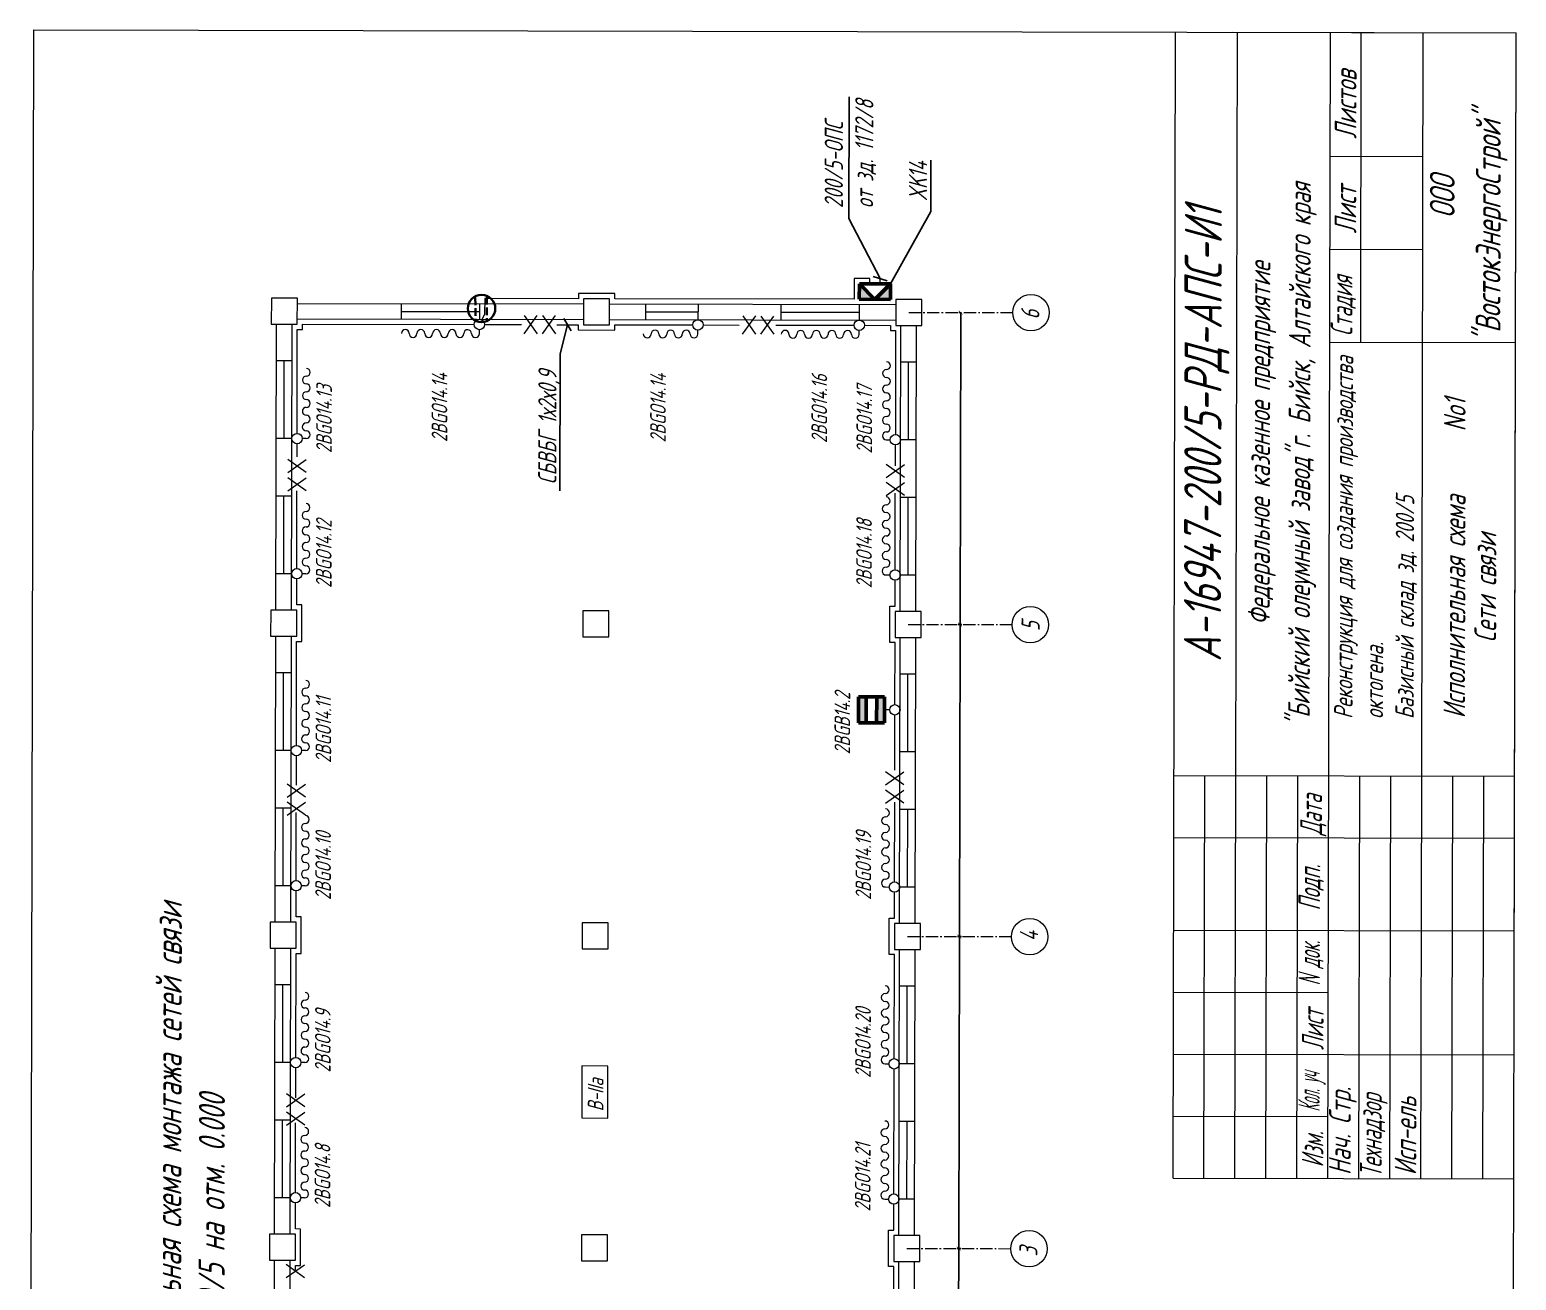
# Model space of a CAD drawing. Header units: millimetres. Extents: x 11147 to 17246, y -744 to 6547.
# Drawn here: x 13078 to 14049, y 1585 to 2403 of the extents above; entities that cross this region are included whole.
import ezdxf
from ezdxf import colors
from ezdxf.entities.mleader import LeaderData, LeaderLine
from ezdxf.math import Vec2, Vec3

# ---------------------------------------------------------------- set-up
doc = ezdxf.new("R2010")
doc.units = ezdxf.units.MM
doc.linetypes.add('gost5', pattern=[7, 5, -2, 0])
doc.linetypes.add('gost6', pattern=[12, 8, -1.5, 1, -1.5])
doc.layers.get('Defpoints').update_dxf_attribs({"color": 33})
for name, color, linetype, lineweight in [('Датчики (Вновь)', 2, 'Continuous', 50), ('ИИ_ОФОРМЛЕНИЕ_025', 7, 'Continuous', 25), ('КаБель силовой (Вновь)', 1, 'Continuous', 60), ('Линия выноска', 137, 'Continuous', 20), ('Линия связи (Вновь)', 3, 'Continuous', 60), ('Осевая', 4, 'gost6', 25), ('Размерная', 4, 'Continuous', 25), ('Рамка толстая', 7, 'Continuous', 60), ('Рамка тонкая', 5, 'Continuous', 25), ('Строительный', 251, 'Continuous', 13), ('текст', 7, 'Continuous', 25), ('Щиты пульты (Вновь)', 5, 'Continuous', 50), ('Эл. аппараты (Вновь)', 93, 'Continuous', 50)]:
    doc.layers.add(name, color=color, linetype=linetype, lineweight=lineweight)
doc.styles.add('Simplex', font='simplex.shx', dxfattribs={"width": 0.7, "oblique": 15})
doc.styles.get("Standard").update_dxf_attribs({"font": 'arial.ttf'})
doc.dimstyles.new('ISO-25', dxfattribs={"dimtxt": 2.5, "dimasz": 2.5, "dimexe": 1.25, "dimexo": 0.625, "dimtad": 1, "dimtxsty": 'Standard', "dimcen": 2.5, "dimadec": 0, "dimazin": 0, "dimtfac": 1, "dimtmove": 0, "dimatfit": 3, "dimfxl": 1, "dimarcsym": 0})

# ---------------------------------------------------------------- blocks, each defined once
blk = doc.blocks.new('_ArchTick')
at = {"color": 0, "linetype": 'ByBlock', "const_width": 0.15}
blk.add_lwpolyline([(-0.5, -0.5), (0.5, 0.5)], dxfattribs=at)
blk = doc.blocks.new('*D127')
at = {"layer": 'Defpoints', "color": 0, "lineweight": 80, "transparency": 16777216}
for p in [(13684.7, 1606.2), (13684.7, 1606.2), (13684.28, 1402.21)]:
    blk.add_point(p, dxfattribs=at)
at = {"layer": 'Размерная', "color": 0, "lineweight": -2, "transparency": 16777216}
for p, q in [((13684.08, 1606.21), (13683.45, 1606.21)), ((13684.28, 1402.21), (13684.7, 1606.2)), ((13684.9, 1402.2), (13685.53, 1402.2))]:
    blk.add_line(p, q, dxfattribs=at)
at = {"layer": 'Размерная', "color": 0, "lineweight": -2, "transparency": 16777216, "xscale": 2.5, "yscale": 2.5, "zscale": 2.5}
for p, rotation in [((13684.7, 1606.2), 89.88075628171742), ((13684.28, 1402.21), 269.8807562817174)]:
    blk.add_blockref('_ArchTick', p, dxfattribs=dict(at, rotation=rotation))
blk = doc.blocks.new('*D128')
at = {"layer": 'Defpoints', "color": 0, "lineweight": 80, "transparency": 16777216}
for p in [(13685.13, 1810.2), (13685.13, 1810.2), (13684.7, 1606.2)]:
    blk.add_point(p, dxfattribs=at)
at = {"layer": 'Размерная', "color": 0, "lineweight": -2, "transparency": 16777216}
for p, q in [((13684.5, 1810.21), (13683.88, 1810.21)), ((13684.7, 1606.2), (13685.13, 1810.2)), ((13685.33, 1606.2), (13685.95, 1606.2))]:
    blk.add_line(p, q, dxfattribs=at)
at = {"layer": 'Размерная', "color": 0, "lineweight": -2, "transparency": 16777216, "xscale": 2.5, "yscale": 2.5, "zscale": 2.5}
for p, rotation in [((13685.13, 1810.2), 89.88075628171742), ((13684.7, 1606.2), 269.8807562817174)]:
    blk.add_blockref('_ArchTick', p, dxfattribs=dict(at, rotation=rotation))
blk = doc.blocks.new('*D129')
at = {"layer": 'Defpoints', "color": 0, "lineweight": 80, "transparency": 16777216}
for p in [(13685.55, 2014.2), (13685.55, 2014.2), (13685.13, 1810.2)]:
    blk.add_point(p, dxfattribs=at)
at = {"layer": 'Размерная', "color": 0, "lineweight": -2, "transparency": 16777216}
for p, q in [((13684.93, 2014.21), (13684.3, 2014.21)), ((13685.13, 1810.2), (13685.55, 2014.2)), ((13685.75, 1810.2), (13686.38, 1810.2))]:
    blk.add_line(p, q, dxfattribs=at)
at = {"layer": 'Размерная', "color": 0, "lineweight": -2, "transparency": 16777216, "xscale": 2.5, "yscale": 2.5, "zscale": 2.5}
for p, rotation in [((13685.55, 2014.2), 89.88075628171742), ((13685.13, 1810.2), 269.8807562817174)]:
    blk.add_blockref('_ArchTick', p, dxfattribs=dict(at, rotation=rotation))
blk = doc.blocks.new('*D130')
at = {"layer": 'Defpoints', "color": 0, "lineweight": 80, "transparency": 16777216}
for p in [(13685.98, 2218.2), (13685.98, 2218.2), (13685.55, 2014.2)]:
    blk.add_point(p, dxfattribs=at)
at = {"layer": 'Размерная', "color": 0, "lineweight": -2, "transparency": 16777216}
for p, q in [((13685.35, 2218.2), (13684.73, 2218.21)), ((13685.55, 2014.2), (13685.98, 2218.2)), ((13686.18, 2014.2), (13686.8, 2014.2))]:
    blk.add_line(p, q, dxfattribs=at)
at = {"layer": 'Размерная', "color": 0, "lineweight": -2, "transparency": 16777216, "xscale": 2.5, "yscale": 2.5, "zscale": 2.5}
for p, rotation in [((13685.98, 2218.2), 89.88075628171742), ((13685.55, 2014.2), 269.8807562817174)]:
    blk.add_blockref('_ArchTick', p, dxfattribs=dict(at, rotation=rotation))
blk = doc.blocks.new('_Oblique')
at = {"color": 0, "linetype": 'ByBlock', "lineweight": -2}
blk.add_line((-0.5, -0.5), (0.5, 0.5), dxfattribs=at)
blk = doc.blocks.new('A$C4BB167BF')
at = {"layer": 'Щиты пульты (Вновь)', "true_color": 0xc7c8ca}
h = blk.add_hatch(color=9, dxfattribs=at)
h.paths.add_polyline_path([(0, 3), (0, 0), (3, 3)])
h.paths.add_polyline_path([(6, 3), (3, 3), (6, 0)])
at = {"layer": 'Щиты пульты (Вновь)', "color": 252, "true_color": 0x939598}
for p, q in [((0, 3), (0, 0)), ((6, 3), (0, 3)), ((0, 0), (3, 3)), ((3, 3), (6, 0)), ((6, 0), (6, 3)), ((0, 0), (6, 0))]:
    blk.add_line(p, q, dxfattribs=at)
blk = doc.blocks.new('_None')
blk = doc.blocks.new('A$C42F14C84')
at = {"layer": 'Датчики (Вновь)', "true_color": 0x000000}
h = blk.add_hatch(color=18, dxfattribs=at)
h.paths.add_polyline_path([(5, 3.5), (5, 5), (0, 5), (0, 3.5)])
h.paths.add_polyline_path([(0, 1.5), (0, 0), (5, 0), (5, 1.5)])
at = {"layer": 'Датчики (Вновь)', "color": 18, "true_color": 0x000000}
for p, q in [((0, 5), (0, 0)), ((5, 5), (0, 5)), ((0, 3.5), (5, 3.5)), ((5, 0), (5, 5)), ((0, 1.5), (5, 1.5)), ((0, 0), (5, 0))]:
    blk.add_line(p, q, dxfattribs=at)

msp = doc.modelspace()

# ---------------------------------------------------------------- linework, layer by layer
at = {"color": 18, "lineweight": 20, "true_color": 0x000000}
for p, q in [((13824.68625, 1652.30186), (13826.24558, 2401.55024)), ((13863.3705, 2401.47298), (14048.9951, 2401.08665)), ((13865.73403, 1915.467), (13866.74549, 2401.46595)), ((13925.93603, 1652.09114), (13927.49536, 2401.33952)), ((13947.32388, 2198.79781), (13947.74532, 2401.29738)), ((13987.23377, 1915.21414), (13988.24523, 2401.21309)), ((14047.69565, 1776.71301), (14048.9951, 2401.08665)), ((13927.32678, 2320.33969), (13988.07665, 2320.21326)), ((13927.20035, 2259.58983), (13987.95022, 2259.46339)), ((13927.07392, 2198.83996), (14048.57366, 2198.58709)), ((13825.23412, 1915.55129), (14047.98364, 1915.08771)), ((13844.9362, 1652.25972), (13845.48408, 1915.50915)), ((13865.18616, 1652.21757), (13865.73403, 1915.467)), ((13885.43611, 1652.17543), (13885.98399, 1915.42486)), ((13905.68607, 1652.13329), (13906.23394, 1915.38272)), ((13946.18598, 1652.049), (13946.73386, 1915.29843)), ((13966.43594, 1652.00685), (13966.98381, 1915.25628)), ((13986.6859, 1651.96471), (13987.23377, 1915.21414)), ((14006.93585, 1651.92257), (14007.48373, 1915.172)), ((14027.18581, 1651.88042), (14027.73368, 1915.12985)), ((13825.14983, 1875.05138), (14047.89935, 1874.58779)), ((13825.0234, 1814.30151), (14047.77292, 1813.83793)), ((13824.93911, 1773.8016), (13926.18889, 1773.59088)), ((13824.85482, 1733.30169), (14047.60434, 1732.8381)), ((13824.77053, 1692.80178), (13926.02032, 1692.59105)), ((13824.68625, 1652.30186), (14047.43576, 1651.83828))]:
    msp.add_line(p, q, dxfattribs=at)
at = {"color": 1, "linetype": 'gost5', "lineweight": 30}
for p, q in [((13368.77683, 2228.05667), (13368.87172, 2213.85463)), ((13376.36901, 2228.41457), (13376.2124, 2212.96732))]:
    msp.add_line(p, q, dxfattribs=at)
at = {"color": 5, "lineweight": 30}
msp.add_circle((13372.86861, 2220.82268), 8.97299, dxfattribs=at)
at = {"layer": 'КаБель силовой (Вновь)', "lineweight": 20}
for p, q in [((13371.44668, 2204.40804), (13371.45199, 2206.95804)), ((13514.24637, 2204.11085), (13514.25168, 2206.66084)), ((13619.64614, 2203.89149), (13619.65145, 2206.44149)), ((13258.25363, 2135.79347), (13255.70364, 2135.79878)), ((13637.35281, 2135.00449), (13639.90281, 2134.99918)), ((13258.06966, 2047.39366), (13255.51966, 2047.39897)), ((13637.16883, 2046.60468), (13639.71883, 2046.59938)), ((13257.82907, 1931.79391), (13255.27907, 1931.79922)), ((13257.64509, 1843.3941), (13255.0951, 1843.39941)), ((13636.74427, 1842.60512), (13639.29427, 1842.59982)), ((13257.40451, 1727.79436), (13254.85451, 1727.79966)), ((13636.50368, 1727.00537), (13639.05368, 1727.00007)), ((13257.22053, 1639.39455), (13254.67053, 1639.39985)), ((13636.31971, 1638.60557), (13638.8697, 1638.60026))]:
    msp.add_line(p, q, dxfattribs=at)
for centre, start, end in [((13322.99678, 2204.50888), 359.88075628, 179.88075628), ((13333.19676, 2204.48765), 359.88075628, 179.88075628), ((13343.39674, 2204.46642), 359.88075628, 179.88075628), ((13353.59672, 2204.44519), 359.88075628, 179.88075628), ((13363.79669, 2204.42396), 359.88075628, 179.88075628), ((13486.19643, 2204.16923), 359.88075628, 179.88075628), ((13496.39641, 2204.148), 359.88075628, 179.88075628), ((13506.59639, 2204.12677), 359.88075628, 179.88075628), ((13571.19625, 2203.99232), 359.88075628, 179.88075628), ((13581.39622, 2203.9711), 359.88075628, 179.88075628), ((13591.5962, 2203.94987), 359.88075628, 179.88075628), ((13601.79618, 2203.92864), 359.88075628, 179.88075628), ((13611.99616, 2203.90741), 359.88075628, 179.88075628), ((13328.09677, 2204.49826), 179.88075628, 359.88075628), ((13338.29675, 2204.47703), 179.88075628, 359.88075628), ((13348.49673, 2204.45581), 179.88075628, 359.88075628), ((13358.69671, 2204.43458), 179.88075628, 359.88075628), ((13368.89668, 2204.41335), 179.88075628, 359.88075628), ((13481.09644, 2204.17984), 179.88075628, 359.88075628), ((13491.29642, 2204.15861), 179.88075628, 359.88075628), ((13501.4964, 2204.13738), 179.88075628, 359.88075628), ((13511.69637, 2204.11616), 179.88075628, 359.88075628), ((13576.29623, 2203.98171), 179.88075628, 359.88075628), ((13586.49621, 2203.96048), 179.88075628, 359.88075628), ((13596.69619, 2203.93925), 179.88075628, 359.88075628), ((13606.89617, 2203.91803), 179.88075628, 359.88075628), ((13617.09615, 2203.8968), 179.88075628, 359.88075628), ((13637.45365, 2183.45439), 269.88075628, 89.88075628), ((13258.33324, 2174.04339), 89.88075628, 269.88075628), ((13258.34385, 2179.14338), 269.88075628, 89.88075628), ((13637.44303, 2178.3544), 89.88075628, 269.88075628), ((13258.31201, 2163.84341), 89.88075628, 269.88075628), ((13258.32262, 2168.9434), 269.88075628, 89.88075628), ((13637.4218, 2168.15442), 89.88075628, 269.88075628), ((13637.43242, 2173.25441), 269.88075628, 89.88075628), ((13258.3014, 2158.74342), 269.88075628, 89.88075628), ((13637.40058, 2157.95444), 89.88075628, 269.88075628), ((13637.41119, 2163.05443), 269.88075628, 89.88075628), ((13258.29078, 2153.64343), 89.88075628, 269.88075628), ((13258.28017, 2148.54344), 269.88075628, 89.88075628), ((13637.37935, 2147.75446), 89.88075628, 269.88075628), ((13637.38996, 2152.85445), 269.88075628, 89.88075628), ((13258.26955, 2143.44345), 89.88075628, 269.88075628), ((13258.25894, 2138.34347), 269.88075628, 89.88075628), ((13637.35812, 2137.55449), 89.88075628, 269.88075628), ((13637.36873, 2142.65447), 269.88075628, 89.88075628), ((13258.15987, 2090.74357), 269.88075628, 89.88075628), ((13637.25905, 2089.95459), 89.88075628, 269.88075628), ((13637.26967, 2095.05458), 269.88075628, 89.88075628), ((13258.14926, 2085.64358), 89.88075628, 269.88075628), ((13258.13865, 2080.54359), 269.88075628, 89.88075628), ((13637.23783, 2079.75461), 89.88075628, 269.88075628), ((13637.24844, 2084.8546), 269.88075628, 89.88075628), ((13258.12803, 2075.4436), 89.88075628, 269.88075628), ((13258.11742, 2070.34361), 269.88075628, 89.88075628), ((13637.2166, 2069.55463), 89.88075628, 269.88075628), ((13637.22721, 2074.65462), 269.88075628, 89.88075628), ((13258.1068, 2065.24362), 89.88075628, 269.88075628), ((13258.09619, 2060.14364), 269.88075628, 89.88075628), ((13637.19537, 2059.35465), 89.88075628, 269.88075628), ((13637.20598, 2064.45464), 269.88075628, 89.88075628), ((13258.08558, 2055.04365), 89.88075628, 269.88075628), ((13258.07496, 2049.94366), 269.88075628, 89.88075628), ((13637.17414, 2049.15468), 89.88075628, 269.88075628), ((13637.18476, 2054.25467), 269.88075628, 89.88075628), ((13257.90867, 1970.04383), 89.88075628, 269.88075628), ((13257.91929, 1975.14382), 269.88075628, 89.88075628), ((13257.88745, 1959.84385), 89.88075628, 269.88075628), ((13257.89806, 1964.94384), 269.88075628, 89.88075628), ((13257.87683, 1954.74386), 269.88075628, 89.88075628), ((13257.86622, 1949.64387), 89.88075628, 269.88075628), ((13257.8556, 1944.54389), 269.88075628, 89.88075628), ((13257.84499, 1939.4439), 89.88075628, 269.88075628), ((13257.83438, 1934.34391), 269.88075628, 89.88075628), ((13257.73531, 1886.74401), 269.88075628, 89.88075628), ((13636.83449, 1885.95503), 89.88075628, 269.88075628), ((13636.8451, 1891.05502), 269.88075628, 89.88075628), ((13257.7247, 1881.64402), 89.88075628, 269.88075628), ((13257.71408, 1876.54403), 269.88075628, 89.88075628), ((13636.81326, 1875.75505), 89.88075628, 269.88075628), ((13636.82388, 1880.85504), 269.88075628, 89.88075628), ((13257.70347, 1871.44404), 89.88075628, 269.88075628), ((13257.69285, 1866.34406), 269.88075628, 89.88075628), ((13636.79203, 1865.55507), 89.88075628, 269.88075628), ((13636.80265, 1870.65506), 269.88075628, 89.88075628), ((13257.68224, 1861.24407), 89.88075628, 269.88075628), ((13257.67163, 1856.14408), 269.88075628, 89.88075628), ((13636.77081, 1855.3551), 89.88075628, 269.88075628), ((13636.78142, 1860.45509), 269.88075628, 89.88075628), ((13257.66101, 1851.04409), 89.88075628, 269.88075628), ((13257.6504, 1845.9441), 269.88075628, 89.88075628), ((13636.74958, 1845.15512), 89.88075628, 269.88075628), ((13636.76019, 1850.25511), 269.88075628, 89.88075628), ((13636.60452, 1775.45527), 269.88075628, 89.88075628), ((13257.48411, 1766.04427), 89.88075628, 269.88075628), ((13257.49473, 1771.14426), 269.88075628, 89.88075628), ((13636.5939, 1770.35528), 89.88075628, 269.88075628), ((13257.46288, 1755.84429), 89.88075628, 269.88075628), ((13257.4735, 1760.94428), 269.88075628, 89.88075628), ((13636.57268, 1760.1553), 89.88075628, 269.88075628), ((13636.58329, 1765.25529), 269.88075628, 89.88075628), ((13257.45227, 1750.74431), 269.88075628, 89.88075628), ((13636.55145, 1749.95532), 89.88075628, 269.88075628), ((13636.56206, 1755.05531), 269.88075628, 89.88075628), ((13257.44165, 1745.64432), 89.88075628, 269.88075628), ((13257.43104, 1740.54433), 269.88075628, 89.88075628), ((13636.53022, 1739.75535), 89.88075628, 269.88075628), ((13636.54083, 1744.85534), 269.88075628, 89.88075628), ((13257.42043, 1735.44434), 89.88075628, 269.88075628), ((13257.40981, 1730.34435), 269.88075628, 89.88075628), ((13636.50899, 1729.55537), 89.88075628, 269.88075628), ((13636.51961, 1734.65536), 269.88075628, 89.88075628), ((13257.31075, 1682.74445), 269.88075628, 89.88075628), ((13636.40993, 1681.95547), 89.88075628, 269.88075628), ((13636.42054, 1687.05546), 269.88075628, 89.88075628), ((13257.30013, 1677.64446), 89.88075628, 269.88075628), ((13257.28952, 1672.54447), 269.88075628, 89.88075628), ((13636.3887, 1671.75549), 89.88075628, 269.88075628), ((13636.39931, 1676.85548), 269.88075628, 89.88075628), ((13257.27891, 1667.44449), 89.88075628, 269.88075628), ((13257.26829, 1662.3445), 269.88075628, 89.88075628), ((13636.36747, 1661.55552), 89.88075628, 269.88075628), ((13636.37808, 1666.65551), 269.88075628, 89.88075628), ((13257.25768, 1657.24451), 89.88075628, 269.88075628), ((13257.24706, 1652.14452), 269.88075628, 89.88075628), ((13636.34624, 1651.35554), 89.88075628, 269.88075628), ((13636.35686, 1656.45553), 269.88075628, 89.88075628), ((13257.23645, 1647.04453), 89.88075628, 269.88075628), ((13257.22584, 1641.94454), 269.88075628, 89.88075628), ((13636.32501, 1641.15556), 89.88075628, 269.88075628), ((13636.33563, 1646.25555), 269.88075628, 89.88075628)]:
    msp.add_arc(centre, 2.55, start, end, dxfattribs=at)
at = {"layer": 'Линия связи (Вновь)', "lineweight": 20}
for p, q in [((13616.32222, 2240.44849), (13616.29391, 2226.84852)), ((13626.52219, 2240.42726), (13616.32222, 2240.44849)), ((13626.51512, 2237.02727), (13626.52219, 2240.42726)), ((13633.3151, 2237.01312), (13633.32218, 2240.41311)), ((13374.89443, 2227.35092), (13374.87321, 2217.15094)), ((13436.0943, 2227.22355), (13374.89443, 2227.35092)), ((13436.10138, 2230.62354), (13436.0943, 2227.22355)), ((13459.90133, 2230.57401), (13436.10138, 2230.62354)), ((13459.89425, 2227.17402), (13459.90133, 2230.57401)), ((13616.29391, 2226.84852), (13459.89425, 2227.17402)), ((13374.87321, 2217.15094), (13372.98591, 2213.39591)), ((13400.66736, 2204.34723), (13409.19211, 2216.22951)), ((13400.69213, 2216.2472), (13409.16734, 2204.32954)), ((13412.56733, 2204.32246), (13421.09208, 2216.20475)), ((13412.5921, 2216.22244), (13421.06732, 2204.30477)), ((13543.45911, 2204.05005), (13551.98386, 2215.93234)), ((13543.48387, 2215.95003), (13551.95909, 2204.03236)), ((13555.35908, 2204.02529), (13563.88383, 2215.90757)), ((13555.38385, 2215.92526), (13563.85906, 2204.0076)), ((13252.31072, 2139.20585), (13252.45224, 2207.2057)), ((13252.45224, 2207.2057), (13255.85224, 2207.19862)), ((13255.85224, 2207.19862), (13255.85931, 2210.59862)), ((13255.85931, 2210.59862), (13368.05907, 2210.36511)), ((13374.85905, 2210.35095), (13398.91452, 2210.30089)), ((13421.95086, 2210.25295), (13436.05892, 2210.22359)), ((13436.05892, 2210.22359), (13436.05185, 2206.82359)), ((13436.05185, 2206.82359), (13459.85179, 2206.77406)), ((13459.85179, 2206.77406), (13459.85887, 2210.17405)), ((13459.85887, 2210.17405), (13510.85876, 2210.06791)), ((13517.65874, 2210.05376), (13541.10347, 2210.00497)), ((13565.23694, 2209.95474), (13616.25853, 2209.84855)), ((13623.05852, 2209.8344), (13640.05848, 2209.79902)), ((13640.05848, 2209.79902), (13640.0514, 2206.39903)), ((13640.0514, 2206.39903), (13643.4514, 2206.39195)), ((13643.4514, 2206.39195), (13643.30987, 2138.3921)), ((13252.2789, 2123.91686), (13252.29657, 2132.40586)), ((13643.26757, 2118.064), (13643.29572, 2131.59212)), ((13246.30737, 2113.57469), (13258.22503, 2122.0499)), ((13258.20734, 2113.54992), (13246.32506, 2122.07467)), ((13637.30169, 2110.44154), (13649.21936, 2118.91675)), ((13649.20167, 2110.41677), (13637.31938, 2118.94152)), ((13246.2826, 2101.67471), (13258.20026, 2110.14993)), ((13258.18257, 2101.64995), (13246.30029, 2110.17469)), ((13252.12674, 2050.80604), (13252.23264, 2101.68854)), ((13637.27693, 2098.54156), (13649.19459, 2107.01678)), ((13649.1769, 2098.5168), (13637.29462, 2107.04154)), ((13643.1259, 2049.99229), (13643.2303, 2100.15712)), ((13252.07721, 2027.00609), (13252.11259, 2044.00605)), ((13643.07636, 2026.19234), (13643.11175, 2043.19231)), ((13255.4772, 2026.99901), (13252.07721, 2027.00609)), ((13255.42767, 2003.19907), (13255.4772, 2026.99901)), ((13639.62684, 2002.39947), (13639.67637, 2026.19942)), ((13639.67637, 2026.19942), (13643.07636, 2026.19234)), ((13251.88616, 1935.20629), (13252.02768, 2003.20614)), ((13252.02768, 2003.20614), (13255.42767, 2003.19907)), ((13643.02683, 2002.39239), (13639.62684, 2002.39947)), ((13642.94246, 1961.85392), (13643.02683, 2002.39239)), ((13639.5354, 1958.46101), (13636.1354, 1958.46808)), ((13642.85338, 1919.0511), (13642.92831, 1955.05394)), ((13251.83221, 1909.28233), (13251.87201, 1928.4063)), ((13636.88319, 1909.35317), (13648.80085, 1917.82838)), ((13648.78316, 1909.3284), (13636.90088, 1917.85315)), ((13245.8658, 1901.40464), (13257.78346, 1909.87985)), ((13257.76577, 1901.37987), (13245.88349, 1909.90462)), ((13636.85842, 1897.45319), (13648.77608, 1905.92841)), ((13648.75839, 1897.42843), (13636.87611, 1905.95317)), ((13245.84103, 1889.50466), (13257.7587, 1897.97988)), ((13257.74101, 1889.4799), (13245.85872, 1898.00465)), ((13642.70133, 1845.99273), (13642.80981, 1898.11536)), ((13251.70218, 1846.80648), (13251.79486, 1891.33668)), ((13251.65265, 1823.00653), (13251.68803, 1840.0065)), ((13642.6518, 1822.19279), (13642.68718, 1839.19275)), ((13255.05264, 1822.99946), (13251.65265, 1823.00653)), ((13255.00311, 1799.19951), (13255.05264, 1822.99946)), ((13639.20228, 1798.39991), (13639.25181, 1822.19986)), ((13639.25181, 1822.19986), (13642.6518, 1822.19279)), ((13251.46159, 1731.20673), (13251.60312, 1799.20658)), ((13251.60312, 1799.20658), (13255.00311, 1799.19951)), ((13642.60227, 1798.39284), (13639.20228, 1798.39991)), ((13642.46075, 1730.39298), (13642.60227, 1798.39284)), ((13251.40635, 1704.66312), (13251.44744, 1724.40675)), ((13642.27677, 1641.99318), (13642.4466, 1723.593)), ((13245.44425, 1698.85268), (13257.36191, 1707.3279)), ((13257.34422, 1698.82792), (13245.46194, 1707.35266)), ((13245.41948, 1686.95271), (13257.33714, 1695.42792)), ((13257.31945, 1686.92794), (13245.43717, 1695.45269)), ((13251.27762, 1642.80692), (13251.37241, 1688.35232)), ((13251.22808, 1619.00697), (13251.26346, 1636.00694)), ((13642.22724, 1618.19323), (13642.26262, 1635.19319)), ((13254.62808, 1618.9999), (13251.22808, 1619.00697)), ((13254.57854, 1595.19995), (13254.62808, 1618.9999)), ((13638.77771, 1594.40035), (13638.82725, 1618.2003)), ((13638.82725, 1618.2003), (13642.22724, 1618.19323)), ((13245.21184, 1587.18337), (13257.1295, 1595.65858)), ((13257.11181, 1587.1586), (13245.22953, 1595.68335)), ((13251.17259, 1592.34398), (13251.17855, 1595.20703)), ((13251.17855, 1595.20703), (13254.57854, 1595.19995)), ((13642.17771, 1594.39328), (13638.77771, 1594.40035)), ((13642.03618, 1526.39343), (13642.17771, 1594.39328))]:
    msp.add_line(p, q, dxfattribs=at)
at = {"layer": 'Осевая', "lineweight": 20}
for p, q in [((13651.97614, 2218.27424), (13719.976, 2218.13272)), ((13651.55158, 2014.27468), (13719.55143, 2014.13316)), ((13651.12702, 1810.27512), (13719.12687, 1810.1336)), ((13650.70245, 1606.27556), (13718.70231, 1606.13404))]:
    msp.add_line(p, q, dxfattribs=at)
at = {"layer": 'Рамка толстая', "color": 18, "lineweight": 20, "true_color": 0x000000}
for p, q in [((13077.5977, 1069.98044), (13080.3722, 2403.10255)), ((13080.3722, 2403.10255), (14048.9951, 2401.08665)), ((14046.22061, 1067.96454), (14048.9951, 2401.08665))]:
    msp.add_line(p, q, dxfattribs=at)
at = {"layer": 'Рамка тонкая', "lineweight": 20}
for p, q in [((13438.45029, 1725.58212), (13438.37953, 1691.58219)), ((13455.45026, 1725.54674), (13438.45029, 1725.58212)), ((13455.3795, 1691.54681), (13455.45026, 1725.54674)), ((13438.37953, 1691.58219), (13455.3795, 1691.54681))]:
    msp.add_line(p, q, dxfattribs=at)
for centre in [(13731.87597, 2218.10795), (13731.45141, 2014.10839), (13731.02684, 1810.10883), (13730.60228, 1606.10928)]:
    msp.add_circle(centre, 11.9, dxfattribs=at)
at = {"layer": 'Строительный', "lineweight": 20}
for p, q in [((13235.49474, 2227.64104), (13235.45936, 2210.64107)), ((13252.4947, 2227.60566), (13235.49474, 2227.64104)), ((13252.45932, 2210.60569), (13252.4947, 2227.60566)), ((13439.49429, 2227.21647), (13439.45891, 2210.21651)), ((13456.49426, 2227.18109), (13439.49429, 2227.21647)), ((13456.45888, 2210.18113), (13456.49426, 2227.18109)), ((13643.49385, 2226.79191), (13643.45847, 2209.79195)), ((13660.49382, 2226.75653), (13643.49385, 2226.79191)), ((13660.45844, 2209.75657), (13660.49382, 2226.75653)), ((13252.48762, 2224.20566), (13439.48722, 2223.81648)), ((13320.46625, 2213.86416), (13320.48748, 2224.06414)), ((13320.47686, 2218.96415), (13371.47675, 2218.85801)), ((13371.48737, 2223.958), (13371.46614, 2213.75802)), ((13456.48718, 2223.7811), (13643.48678, 2223.39192)), ((13480.2659, 2213.53159), (13480.28713, 2223.73157)), ((13480.27652, 2218.63158), (13514.27644, 2218.56082)), ((13514.28706, 2223.66081), (13514.26583, 2213.46083)), ((13568.66571, 2213.34761), (13568.68694, 2223.54759)), ((13568.67632, 2218.4476), (13619.67621, 2218.34146)), ((13619.68683, 2223.44145), (13619.6656, 2213.24147)), ((13235.45936, 2210.64107), (13252.45932, 2210.60569)), ((13238.47017, 2023.6344), (13238.85935, 2210.634)), ((13248.67014, 2023.61317), (13249.05933, 2210.61277)), ((13252.46639, 2214.00569), (13439.46599, 2213.6165)), ((13439.45891, 2210.21651), (13456.45888, 2210.18113)), ((13456.46595, 2213.58112), (13643.46555, 2213.19194)), ((13643.45847, 2209.79195), (13660.45844, 2209.75657)), ((13646.46928, 2022.78527), (13646.85846, 2209.78487)), ((13656.66926, 2022.76405), (13657.05844, 2209.76364)), ((13238.80982, 2186.83405), (13249.00979, 2186.81282)), ((13243.80366, 2135.82354), (13243.9098, 2186.82343)), ((13646.80893, 2185.98492), (13657.00891, 2185.96369)), ((13651.80278, 2134.97442), (13651.90892, 2185.97431)), ((13248.90365, 2135.81293), (13238.70368, 2135.83416)), ((13656.90277, 2134.9638), (13646.70279, 2134.98503)), ((13238.62584, 2098.43424), (13248.82582, 2098.41301)), ((13243.61969, 2047.42374), (13243.72583, 2098.42363)), ((13646.62495, 2097.58511), (13656.82493, 2097.56388)), ((13651.6188, 2046.57461), (13651.72494, 2097.5745)), ((13248.71968, 2047.41312), (13238.5197, 2047.43435)), ((13656.71879, 2046.56399), (13646.51881, 2046.58522)), ((13235.07017, 2023.64148), (13235.03479, 2006.64151)), ((13252.07014, 2023.6061), (13235.07017, 2023.64148)), ((13252.03476, 2006.60613), (13252.07014, 2023.6061)), ((13439.06973, 2023.21691), (13439.03435, 2006.21695)), ((13456.06969, 2023.18153), (13439.06973, 2023.21691)), ((13456.03431, 2006.18157), (13456.06969, 2023.18153)), ((13643.06929, 2022.79235), (13643.03391, 2005.79239)), ((13660.06925, 2022.75697), (13643.06929, 2022.79235)), ((13660.03387, 2005.75701), (13660.06925, 2022.75697)), ((13235.03479, 2006.64151), (13252.03476, 2006.60613)), ((13238.0456, 1819.63484), (13238.43478, 2006.63444)), ((13248.24558, 1819.61362), (13248.63476, 2006.61321)), ((13439.03435, 2006.21695), (13456.03431, 2006.18157)), ((13643.03391, 2005.79239), (13660.03387, 2005.75701)), ((13646.04472, 1818.78572), (13646.4339, 2005.78531)), ((13656.2447, 1818.76449), (13656.63388, 2005.76408)), ((13238.38525, 1982.83449), (13248.58523, 1982.81326)), ((13243.3791, 1931.82399), (13243.48524, 1982.82388)), ((13646.38437, 1981.98536), (13656.58435, 1981.96413)), ((13651.37822, 1930.97486), (13651.48436, 1981.97475)), ((13248.47909, 1931.81337), (13238.27911, 1931.8346)), ((13656.47821, 1930.96425), (13646.27823, 1930.98547)), ((13238.20127, 1894.43468), (13248.40125, 1894.41345)), ((13243.19512, 1843.42418), (13243.30126, 1894.42407)), ((13646.20039, 1893.58555), (13656.40037, 1893.56433)), ((13651.19424, 1842.57505), (13651.30038, 1893.57494)), ((13248.29511, 1843.41356), (13238.09513, 1843.43479)), ((13656.29423, 1842.56444), (13646.09425, 1842.58566)), ((13234.64561, 1819.64192), (13234.61023, 1802.64196)), ((13251.64557, 1819.60654), (13234.64561, 1819.64192)), ((13251.61019, 1802.60658), (13251.64557, 1819.60654)), ((13438.64517, 1819.21736), (13438.60979, 1802.21739)), ((13455.64513, 1819.18198), (13438.64517, 1819.21736)), ((13455.60975, 1802.18201), (13455.64513, 1819.18198)), ((13642.64473, 1818.79279), (13642.60934, 1801.79283)), ((13659.64469, 1818.75741), (13642.64473, 1818.79279)), ((13659.60931, 1801.75745), (13659.64469, 1818.75741)), ((13234.61023, 1802.64196), (13251.61019, 1802.60658)), ((13237.62104, 1615.63529), (13238.01022, 1802.63488)), ((13247.82102, 1615.61406), (13248.2102, 1802.61365)), ((13438.60979, 1802.21739), (13455.60975, 1802.18201)), ((13642.60934, 1801.79283), (13659.60931, 1801.75745)), ((13645.62015, 1614.78616), (13646.00934, 1801.78575)), ((13655.82013, 1614.76493), (13656.20932, 1801.76453)), ((13237.96069, 1778.83493), (13248.16067, 1778.8137)), ((13242.95454, 1727.82443), (13243.06068, 1778.82432)), ((13645.95981, 1777.9858), (13656.15978, 1777.96458)), ((13650.95365, 1726.9753), (13651.05979, 1777.97519)), ((13248.05453, 1727.81381), (13237.85455, 1727.83504)), ((13656.05364, 1726.96469), (13645.85366, 1726.98592)), ((13237.77671, 1690.43512), (13247.97669, 1690.4139)), ((13242.77056, 1639.42462), (13242.8767, 1690.42451)), ((13645.77583, 1689.586), (13655.97581, 1689.56477)), ((13650.76968, 1638.57549), (13650.87582, 1689.57538)), ((13247.87055, 1639.41401), (13237.67057, 1639.43523)), ((13655.86966, 1638.56488), (13645.66969, 1638.58611)), ((13234.22105, 1615.64236), (13234.18566, 1598.6424)), ((13251.22101, 1615.60698), (13234.22105, 1615.64236)), ((13251.18563, 1598.60702), (13251.22101, 1615.60698)), ((13438.2206, 1615.2178), (13438.18522, 1598.21783)), ((13455.22057, 1615.18242), (13438.2206, 1615.2178)), ((13455.18519, 1598.18245), (13455.22057, 1615.18242)), ((13642.22016, 1614.79323), (13642.18478, 1597.79327)), ((13659.22012, 1614.75785), (13642.22016, 1614.79323)), ((13659.18474, 1597.75789), (13659.22012, 1614.75785)), ((13234.18566, 1598.6424), (13251.18563, 1598.60702)), ((13237.19647, 1411.63573), (13237.58566, 1598.63532)), ((13247.39645, 1411.6145), (13247.78564, 1598.61409)), ((13438.18522, 1598.21783), (13455.18519, 1598.18245)), ((13642.18478, 1597.79327), (13659.18474, 1597.75789)), ((13645.35126, 1485.58644), (13645.58477, 1597.7862)), ((13655.55124, 1485.56521), (13655.78475, 1597.76497))]:
    msp.add_line(p, q, dxfattribs=at)
at = {"layer": 'Эл. аппараты (Вновь)', "lineweight": 20}
for centre in [(13371.45906, 2210.35803), (13371.45906, 2210.35803), (13514.25875, 2210.06084), (13514.25875, 2210.06084), (13619.65852, 2209.84148), (13619.65852, 2209.84148), (13252.30365, 2135.80585), (13252.30365, 2135.80585), (13643.3028, 2134.99211), (13643.3028, 2134.99211), (13252.11967, 2047.40605), (13252.11967, 2047.40605), (13643.11882, 2046.5923), (13643.11882, 2046.5923), (13642.93539, 1958.45393), (13251.87908, 1931.8063), (13251.87908, 1931.8063), (13251.6951, 1843.40649), (13251.6951, 1843.40649), (13642.69426, 1842.59274), (13642.69426, 1842.59274), (13251.45452, 1727.80674), (13251.45452, 1727.80674), (13642.45367, 1726.99299), (13642.45367, 1726.99299), (13251.27054, 1639.40693), (13251.27054, 1639.40693), (13642.26969, 1638.59318), (13642.26969, 1638.59318)]:
    msp.add_circle(centre, 3.4, dxfattribs=at)

# ---------------------------------------------------------------- block references
at = {"lineweight": 20, "xscale": 3.4, "yscale": 3.4, "zscale": 3.4, "rotation": 179.8807562816986}
msp.add_blockref('A$C4BB167BF', (13640.11493, 2236.99886), dxfattribs=at)
at = {"layer": 'Строительный', "lineweight": 20, "xscale": 3.4, "yscale": 3.4, "zscale": 3.4, "rotation": 89.88075628169861}
msp.add_blockref('A$C42F14C84', (13636.11772, 1949.968), dxfattribs=at)

# ---------------------------------------------------------------- texts
at = {"color": 18, "lineweight": 20, "true_color": 0x000000, "style": 'Simplex', "oblique": 15}
for s, height, width, p in [('Листов', 14.175, 0.7, (13944.56296, 2331.69534)), ('"ВостокЭнергоСтрой"', 16.2, 0.7, (14038.64071, 2198.21364)), ('"Бийский олеумный завод"г. Бийск, Алтайского края', 14.175, 0.7, (13914.06278, 1947.24596)), ('Лист', 14.175, 0.7, (13944.43424, 2269.84773)), ('ООО', 16.2, 0.7, (14008.725, 2279.92981)), ('А-16947-200/5-РД-АПС-И1', 24.3, 0.7, (13856.0534, 1989.99173)), ('Федеральное казенное предприятие', 14.175, 0.7, (13887.87617, 2013.77166)), ('Стадия', 14.175, 0.6, (13941.93211, 2202.76082)), ('No1', 14.175, 0.7, (14015.92339, 2140.47011)), ('Исполнительная схема ', 14.175, 0.7, (14015.53299, 1952.88801)), ('Сети связи', 14.175, 0.7, (14035.84442, 2002.46594)), ('Дата', 14.175, 0.6, (13922.0153, 1876.37546)), ('Подп.', 14.175, 0.6, (13920.9004, 1827.17407)), ('док.', 14.175, 0.5, (13920.82188, 1789.44805)), ('N', 14.175, 0.5, (13920.79842, 1778.17402)), ('Лист', 14.175, 0.6, (13923.07309, 1735.97165)), ('Кол. уч', 14.175, 0.4, (13920.62668, 1695.65623)), ('Нач. Стр.', 14.175, 0.7, (13940.79049, 1654.22023)), ('Технадзор', 14.175, 0.6, (13961.03764, 1652.82809)), ('Исп-ель', 14.175, 0.7, (13983.6529, 1654.13103)), ('Изм.', 14.175, 0.6, (13922.91352, 1659.29702))]:
    msp.add_text(s, height=height, rotation=89.88075628, dxfattribs=dict(at, width=width)).set_placement(p)
at = {"layer": 'ИИ_ОФОРМЛЕНИЕ_025', "lineweight": 20, "insert": (13929.9844, 1952.52514), "char_height": 12, "attachment_point": 1, "rotation": 89.88075628}
msp.add_mtext_dynamic_manual_height_columns('{\\Fsimplex|c204;\\Q15;\\W0.7;\\C256;\\c0;Реконструкция для создания производства октогена. \\PБазисный склад зд. 200/5}', width=276.2589272, gutter_width=12.5, heights=[0], dxfattribs=at)
at = {"layer": 'текст', "lineweight": 20, "attachment_point": 1, "rotation": 89.88075628, "style": 'Simplex'}
for s, width, insert, char_height in [('\\pi-0.27255;6', 6.0958109, (13725.47362, 2213.9345), 11.9), ('\\pi-25.387;2BGO14.14', 5, (13340.27722, 2158.9246), 10.2), ('\\pi-25.387;2BGO14.14', 5, (13483.07691, 2158.62741), 10.2), ('\\pi-25.531;2BGO14.16', 5, (13588.47668, 2158.40805), 10.2), ('\\pi-25.897;2BGO14.13', 5, (13264.83614, 2152.1742), 10.2), ('\\pi-26.067;2BGO14.17', 5, (13617.88039, 2152.07361), 10.2), ('\\pi-25.636;2BGO14.12', 5, (13264.65216, 2063.77439), 10.2), ('\\pi-25.701;2BGO14.18', 5, (13617.69641, 2063.67381), 10.2), ('\\pi-0.62272;5', 6.0958109, (13725.67167, 2010.55561), 11.9), ('\\pi-24.537;2BGO14.11', 5, (13264.41158, 1948.17464), 10.2), ('\\pi-22.746;2BGB14.2', 5, (13603.52284, 1952.06973), 10.2), ('\\pi-25.636;2BGO14.10', 5, (13264.2276, 1859.77484), 10.2), ('\\pi-25.531;2BGO14.19', 5, (13617.27185, 1859.67425), 10.2), ('\\pi0.001707;4', 6.0958109, (13724.6271, 1807.17931), 11.9), ('\\pi-22.811;2BGO14.9', 5, (13263.98701, 1744.17509), 10.2), ('\\pi-26.316;2BGO14.20', 5, (13617.03126, 1744.0745), 10.2), ('\\pi-8.661;B-IIa', 10, (13442.29244, 1704.62078), 10.2), ('\\pi-22.981;2BGO14.8', 5, (13263.80303, 1655.77528), 10.2), ('\\pi-25.217;2BGO14.21', 5, (13616.84728, 1655.67469), 10.2), ('\\pi-0.82105;3', 6.0958109, (13724.19995, 1601.93583), 11.9)]:
    msp.add_mtext_dynamic_manual_height_columns(s, width=width, gutter_width=12.5, heights=[0], dxfattribs=dict(at, insert=insert, char_height=char_height))
at = {"layer": 'текст', "lineweight": 20, "ltscale": 100, "insert": (13159.3684, 1485.44733), "char_height": 17, "width": 836.672, "attachment_point": 1, "rotation": 89.88075628, "style": 'Simplex'}
msp.add_mtext('Исполнительная схема монтажа сетей связи\\P\\pt102;План зд.200/5 на отм. 0.000', dxfattribs=at)

# ---------------------------------------------------------------- dimensions: what is measured, and where the dimension line sits
at = {"layer": 'Размерная', "lineweight": 20}
for base, p1, p2, picture, middle in [((13685.97607, 2218.20348), (13685.55151, 2014.20392), (13685.97607, 2218.20348), '*D130', (13685.76379, 2116.2037)), ((13685.55151, 2014.20392), (13685.12694, 1810.20436), (13685.55151, 2014.20392), '*D129', (13685.33922, 1912.20414)), ((13685.12694, 1810.20436), (13684.70238, 1606.2048), (13685.12694, 1810.20436), '*D128', (13684.91466, 1708.20458))]:
    dim = msp.add_linear_dim(base=base, p1=p1, p2=p2, angle=89.88075628, text=' ', dimstyle='ISO-25', override={"dimlfac": 100, "dimtxsty": 'Simplex', "dimblk1": 'ArchTick', "dimblk2": 'ArchTick', "dimsah": 1}, dxfattribs=at)
    dim.commit()
    dim.dimension.update_dxf_attribs({"geometry": picture, "text_midpoint": middle})
dim = msp.add_linear_dim(base=(13684.70238, 1606.2048), p1=(13684.27782, 1402.20524), p2=(13684.70238, 1606.2048), angle=89.88075628, text=' ', dimstyle='ISO-25', override={"dimlfac": 100, "dimtxsty": 'Simplex', "dimblk1": 'ArchTick', "dimblk2": 'ArchTick', "dimsah": 1}, dxfattribs=at)
dim.commit()
dim.dimension.update_dxf_attribs({"geometry": '*D127', "text_midpoint": (13684.44043, 1480.34082), "dimtype": 160})

# ---------------------------------------------------------------- leaders
at = {"layer": 'Линия выноска', "lineweight": 20}
ml = msp.add_multileader_mtext('Standard', dxfattribs=at)
ml.set_content('{\\C256;\\c0;200/5-ОПС \\Pот зд. 1172/8 }', color=2, style='Simplex')
ml.set_leader_properties()
ml.set_arrow_properties(name='OBLIQUE')
ml.build(insert=Vec2(0, 0))
ml.multileader.update_dxf_attribs({"text_left_attachment_type": 6, "text_right_attachment_type": 6, "dogleg_length": 0, "arrow_head_size": 6.8})
ctx = ml.context
ctx.base_point, ctx.char_height, ctx.arrow_head_size, ctx.landing_gap_size, ctx.plane_origin, ctx.plane_x_axis, ctx.plane_y_axis = Vec3(13612.90504, 2279.63718), 11.9, 6.8, 6.8, Vec3(13924.87523, 2725.90377), Vec3(0.002081194, 0.999997834), Vec3(-0.999997834, 0.002081194)
ctx.left_attachment, ctx.right_attachment = 6, 6
notes = []
notes.append((ctx, [(0, (1, 1, 0), (13612.90504, 2279.63718), (1, 0), 0, [(0, [(13633.32218, 2240.41311)], 0, [])])]))
ctx.mtext.insert, ctx.mtext.text_direction, ctx.mtext.rotation, ctx.mtext.flow_direction = Vec3(13597.05256, 2286.47018), Vec3(0.002081194, 0.999997834), 1.568715131, 5
ml = msp.add_multileader_mtext('Standard', dxfattribs=at)
ml.set_content('{\\C256;\\c0;XK14}', color=2, style='Simplex')
ml.set_leader_properties()
ml.set_arrow_properties(name='NONE')
ml.build(insert=Vec2(0, 0))
ml.multileader.update_dxf_attribs({"text_left_attachment_type": 6, "text_right_attachment_type": 6, "dogleg_length": 0, "arrow_head_size": 13.6})
ctx = ml.context
ctx.base_point, ctx.char_height, ctx.arrow_head_size, ctx.landing_gap_size, ctx.plane_origin, ctx.plane_x_axis, ctx.plane_y_axis = Vec3(13666.36616, 2284.26508), 11.9, 13.6, 6.8, Vec3(13867.43783, 2690.2446), Vec3(0.002081194, 0.999997834), Vec3(-0.999997834, 0.002081194)
ctx.left_attachment, ctx.right_attachment = 6, 6
notes.append((ctx, [(0, (1, 1, 0), (13666.36616, 2284.26508), (1, 0), 0, [(0, [(13640.11509, 2236.99896)], 0, [])])]))
ctx.mtext.insert, ctx.mtext.text_direction, ctx.mtext.rotation, ctx.mtext.flow_direction = Vec3(13652.10034, 2291.09478), Vec3(0.002081194, 0.999997834), 1.568715131, 5
ml = msp.add_multileader_mtext('Standard', dxfattribs=at)
ml.set_content('\\pxsm0.75;{\\C256;\\c0;СБВБГ 1х2х0,9}', color=2, style='Simplex')
ml.set_leader_properties()
ml.set_arrow_properties(name='OBLIQUE')
ml.build(insert=Vec2(0, 0))
ml.multileader.update_dxf_attribs({"text_left_attachment_type": 6, "text_right_attachment_type": 6, "dogleg_length": 8.32248, "arrow_head_size": 6.8})
ctx = ml.context
ctx.base_point, ctx.char_height, ctx.arrow_head_size, ctx.landing_gap_size, ctx.plane_origin, ctx.plane_x_axis, ctx.plane_y_axis = Vec3(13424.04729, 2084.34427), 11.9, 6.8, 6.8, Vec3(13416.6394, 1976.35921), Vec3(0.002081194, 0.999997834), Vec3(-0.999997834, 0.002081194)
ctx.left_attachment, ctx.right_attachment, ctx.text_align_type = 6, 6, 2
notes.append((ctx, [(1, (1, 1, 0), (13424.26951, 2191.1209), (-0.002081194, -0.999997834), 3.9363, [(0, [(13429.00489, 2210.23827)], 0, [])])]))
ctx.mtext.insert, ctx.mtext.text_direction, ctx.mtext.rotation, ctx.mtext.alignment, ctx.mtext.flow_direction = Vec3(13409.9672, 2180.41434), Vec3(0.002081194, 0.999997834), 1.568715131, 3, 5
for ctx, leaders in notes:
    for number, flags, end, landing, length, lines in leaders:
        leader = LeaderData()
        leader.index, (leader.has_last_leader_line, leader.has_dogleg_vector, leader.attachment_direction) = number, flags
        leader.last_leader_point, leader.dogleg_vector, leader.dogleg_length = Vec3(end), Vec3(landing), length
        for number, points, colour, breaks in lines:
            line = LeaderLine()
            line.index, line.vertices, line.color, line.breaks = number, Vec3.list(points), colors.encode_raw_color(colour), breaks
            leader.lines.append(line)
        ctx.leaders.append(leader)

doc.saveas('drawing.dxf')
